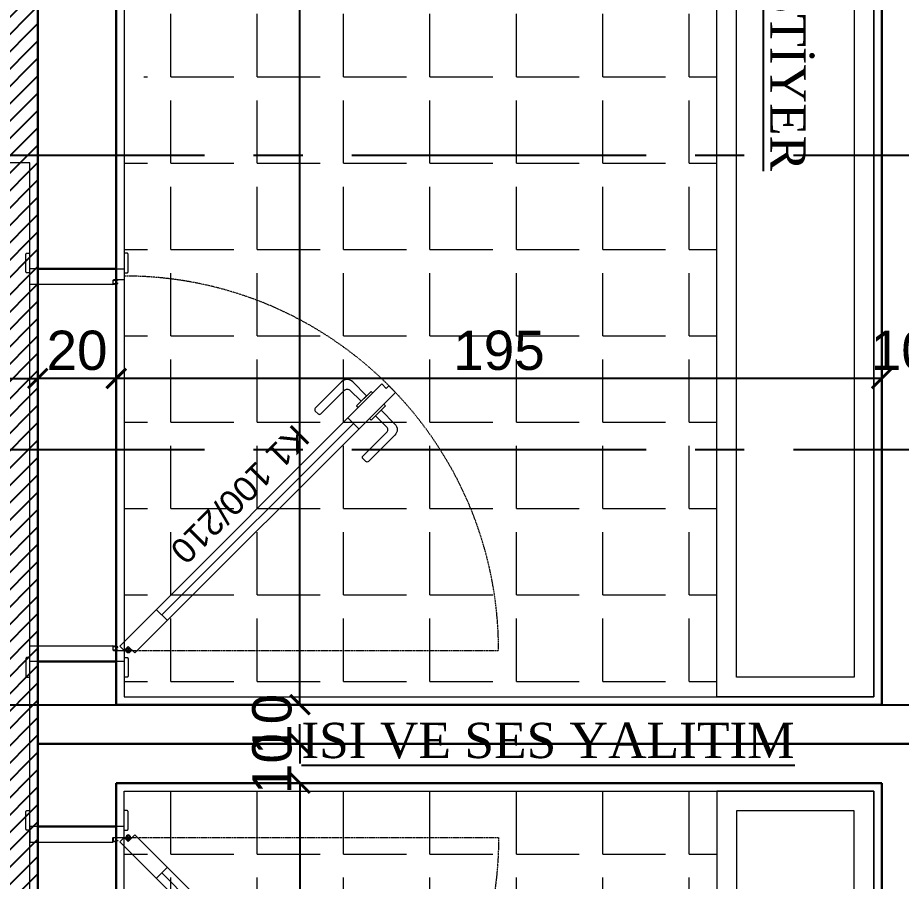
# Model space of a CAD drawing. Header units: millimetres. Extents: x 2778 to 13672, y 1832 to 5175.
# Drawn here: x 11921.1 to 12146.2, y 3620.2 to 3840.2 of the extents above; entities that cross this region are included whole.
import ezdxf

# ---------------------------------------------------------------- set-up
doc = ezdxf.new("R2010")
doc.units = ezdxf.units.MM
for name, pattern in [('CENTER2', [112.5, 75, -12.5, 12.5, -12.5]), ('DASHDOT2', [12.7, 6.35, -3.175, 0, -3.175]), ('DOTX2', [0.5, 0, -0.5])]:
    doc.linetypes.add(name, pattern=pattern)
for name, color, linetype in [('0-HSL-HTC', 7, 'Continuous'), ('7-DCR-FRN', 8, 'Continuous'), ('İÇÖLÇÜ', 7, 'Continuous'), ('Yazi', 7, 'Continuous')]:
    doc.layers.add(name, color=color, linetype=linetype)
for name, color, linetype, lineweight in [('aks', 251, 'DASHDOT2', 35), ('duvar', 232, 'Continuous', 30), ('ince', 37, 'Continuous', 0), ('iz', 1, 'DOTX2', 20), ('kapı', 3, 'Continuous', 18), ('Kiris', 7, 'Continuous', 30), ('sıva iç', 21, 'Continuous', 0), ('yazı', 11, 'Continuous', 20), ('z - tarama', 251, 'Continuous', 18), ('ÖLÇÜ İÇ', 7, 'Continuous', 9)]:
    doc.layers.add(name, color=color, linetype=linetype, lineweight=lineweight)
doc.styles.get("Standard").update_dxf_attribs({"font": 'arial.ttf'})
doc.styles.add('Times roman', font='times.ttf')
doc.dimstyles.new('zulay iç ölçü', dxfattribs={"dimtxt": 10, "dimasz": 5, "dimexe": 0.18, "dimexo": 0, "dimgap": 2, "dimtad": 3, "dimdec": 0, "dimzin": 0, "dimdsep": 46, "dimtxsty": 'Standard', "dimblk": 'ARCHTICK', "dimcen": 0.09, "dimse1": 1, "dimse2": 1, "dimadec": 0, "dimazin": 0, "dimtfac": 1, "dimtdec": 0, "dimtix": 1, "dimtofl": 0, "dimtmove": 0, "dimatfit": 3, "dimldrblk": 'ARCHTICK', "dimfxl": 1, "dimtolj": 1, "dimtzin": 0, "dimarcsym": 0})
pattern_1 = [(0, (-1051519.92, 409725.164), (0, 22), [16, -6]), (90, (-1051519.92, 409725.164), (-22, 1e-15), [16, -6])]

# ---------------------------------------------------------------- blocks, each defined once
blk = doc.blocks.new('sadsfsfsf')
at = {"layer": 'ince'}
for p, q in [((0.7, 0), (-0.7, 0)), ((0, 0.7), (0, -0.7))]:
    blk.add_line(p, q, dxfattribs=at)
for radius in [0.6, 0.45]:
    blk.add_circle((0, 0), radius, dxfattribs=at)
blk = doc.blocks.new('4545')
at = {"layer": 'duvar'}
for p, q in [((1011935.67, -373952.46), (1011935.67, -373932.46)), ((1012035.67, -373952.46), (1012035.67, -373932.46))]:
    blk.add_line(p, q, dxfattribs=at)
at = {"layer": 'ince'}
blk.add_line((1012023.82, -373920.85), (1011975.02, -373872.05), dxfattribs=at)
for points in [[(1011973.07, -373866.42), (1011971.65, -373865.01), (1011975.19, -373861.47, -0.414214), (1011978.02, -373861.47), (1011984.73, -373868.19, -0.414214), (1011984.73, -373868.9), (1011984.03, -373869.6, -0.414214), (1011983.32, -373869.6), (1011977.31, -373863.59, 0.414214), (1011975.89, -373863.59)], [(1011969.39, -373870.1), (1011967.98, -373868.68), (1011964.44, -373872.22, 0.414214), (1011964.44, -373875.05), (1011971.16, -373881.76, 0.414214), (1011971.86, -373881.76), (1011972.57, -373881.06, 0.414214), (1011972.57, -373880.35), (1011966.56, -373874.34, -0.414214), (1011966.56, -373872.93)], [(1011938.72, -373933.36), (1011939.67, -373933.36), (1011939.37, -373932.06), (1011939.24, -373932.06, -0.112206), (1011939.29, -373932.16), (1011939.47, -373932.97, -0.482314), (1011939.23, -373933.27), (1011938.81, -373933.27, -0.414214), (1011938.56, -373933.02), (1011938.56, -373932.22, -0.170049), (1011938.61, -373932.06), (1011938.47, -373932.06), (1011938.47, -373933.11, 0.414214)], [(1012031.67, -373933.36), (1012032.62, -373933.36, 0.414214), (1012032.87, -373933.11), (1012032.87, -373932.06), (1012032.72, -373932.06, -0.170049), (1012032.77, -373932.22), (1012032.77, -373933.02, -0.414214), (1012032.52, -373933.27), (1012032.1, -373933.27, -0.482314), (1012031.86, -373932.97), (1012032.05, -373932.16, -0.112206), (1012032.09, -373932.06), (1012031.97, -373932.06)]]:
    blk.add_lwpolyline(points, format="xyb", close=True, dxfattribs=at)
for points in [[(1011970.11, -373864.31), (1011970.53, -373863.89), (1011974.19, -373867.54), (1011973.76, -373867.97)], [(1011967.28, -373867.14), (1011966.85, -373867.56), (1011970.51, -373871.22), (1011970.93, -373870.79)]]:
    blk.add_lwpolyline(points, dxfattribs=at)
for points in [[(1011936.67, -373930.46), (1011936.67, -373929.71, 0.414214), (1011936.42, -373929.46), (1011931.92, -373929.46, 0.414214), (1011931.67, -373929.71), (1011931.67, -373930.46)], [(1012034.67, -373930.46), (1012034.67, -373929.71, -0.414214), (1012034.92, -373929.46), (1012039.42, -373929.46, -0.414214), (1012039.67, -373929.71), (1012039.67, -373930.46)], [(1011936.67, -373954.46), (1011936.67, -373955.21, -0.414214), (1011936.42, -373955.46), (1011931.92, -373955.46, -0.414214), (1011931.67, -373955.21), (1011931.67, -373954.46)], [(1012034.67, -373954.46), (1012034.67, -373955.21, 0.414214), (1012034.92, -373955.46), (1012039.42, -373955.46, 0.414214), (1012039.67, -373955.21), (1012039.67, -373954.46)]]:
    blk.add_lwpolyline(points, format="xyb", dxfattribs=at)
at = {"layer": 'iz', "ltscale": 0.1}
for p, q in [((1012032.87, -373930.46), (1012032.87, -373835.06)), ((1012035.67, -373932.46), (1011935.67, -373932.46)), ((1012035.67, -373952.46), (1011935.67, -373952.46))]:
    blk.add_line(p, q, dxfattribs=at)
blk.add_arc((1012032.87, -373930.46), 95.4, 90, 180, dxfattribs=at)
at = {"layer": 'kapı'}
for p, q in [((1011973.6, -373873.46), (1011976.43, -373870.63)), ((1012022.41, -373922.27), (1012025.24, -373919.44))]:
    blk.add_line(p, q, dxfattribs=at)
blk.add_lwpolyline([(1012032.87, -373930.46), (1012031.81, -373929.4), (1012033.5, -373927.71), (1011967.11, -373861.31), (1011965.41, -373863), (1011966.12, -373863.71), (1011964.98, -373864.84), (1012031.73, -373931.59), (1012032.87, -373930.46)], dxfattribs=at)
for points in [[(1011935.67, -373930.46), (1011938.47, -373930.46), (1011938.47, -373933.11, 0.414214), (1011938.72, -373933.36), (1011939.67, -373933.36), (1011939.67, -373954.46), (1011935.67, -373954.46)], [(1012035.67, -373954.46), (1012031.67, -373954.46), (1012031.67, -373933.36), (1012032.62, -373933.36, 0.414214), (1012032.87, -373933.11), (1012032.87, -373930.46), (1012035.67, -373930.46), (1012035.67, -373930.46)]]:
    blk.add_lwpolyline(points, format="xyb", dxfattribs=at)
at = {"layer": 'sıva iç'}
for p, q in [((1011935.67, -373932.46), (1011935.67, -373930.46)), ((1012035.67, -373930.46), (1012035.67, -373932.46)), ((1011935.67, -373952.46), (1011935.67, -373954.46)), ((1012035.67, -373952.46), (1012035.67, -373954.46))]:
    blk.add_line(p, q, dxfattribs=at)
at = {"layer": 'ince', "rotation": 180}
blk.add_blockref('sadsfsfsf', (1012032.87, -373929.4), dxfattribs=at)
at = {"layer": 'yazı'}
blk.add_text('K1 100/210', height=6.328, rotation=315, dxfattribs=at).set_placement((1011974.88, -373887.22))
blk = doc.blocks.new('*U318')
at = {"layer": '7-DCR-FRN', "lineweight": 9}
for points in [[(350, 40), (350, 0), (0, 0), (0, 40)], [(350, 40), (350, 0), (0, 0), (0, 40)], [(345, 35), (345, 5), (5, 5), (5, 35)]]:
    blk.add_lwpolyline(points, close=True, dxfattribs=at)
blk = doc.blocks.new('_ArchTick')
at = {"color": 0, "linetype": 'ByBlock', "const_width": 0.15}
blk.add_lwpolyline([(-0.5, -0.5), (0.5, 0.5)], dxfattribs=at)
blk = doc.blocks.new('*D3027')
at = {"layer": 'Defpoints', "color": 0, "transparency": 16777216}
for p in [(11991.29, 3655.23), (11991.29, 3645.23), (11992.97, 3645.23)]:
    blk.add_point(p, dxfattribs=at)
at = {"layer": 'ÖLÇÜ İÇ', "color": 0, "lineweight": -2, "transparency": 16777216}
for p, q in [((11992.97, 3655.23), (11992.97, 3660.23)), ((11992.97, 3645.23), (11992.97, 3640.23))]:
    blk.add_line(p, q, dxfattribs=at)
at = {"layer": 'ÖLÇÜ İÇ', "color": 0, "lineweight": -2, "transparency": 16777216, "xscale": 5, "yscale": 5, "zscale": 5}
for p, rotation in [((11992.97, 3655.23), 270), ((11992.97, 3645.23), 90)]:
    blk.add_blockref('_ArchTick', p, dxfattribs=dict(at, rotation=rotation))
at = {"layer": 'ÖLÇÜ İÇ', "color": 0, "transparency": 16777216, "insert": (11985.87, 3650.23), "char_height": 10, "attachment_point": 5, "rotation": 90}
blk.add_mtext('\\A1;10', dxfattribs=at)
blk = doc.blocks.new('*D3028')
at = {"layer": 'Defpoints', "color": 0, "transparency": 16777216}
for p in [(11991.29, 3645.23), (11992.97, 3165.23), (11992.97, 3165.23)]:
    blk.add_point(p, dxfattribs=at)
at = {"layer": 'ÖLÇÜ İÇ', "color": 0, "lineweight": -2, "transparency": 16777216}
blk.add_line((11992.97, 3645.23), (11992.97, 3165.23), dxfattribs=at)
at = {"layer": 'ÖLÇÜ İÇ', "color": 0, "lineweight": -2, "transparency": 16777216, "xscale": 5, "yscale": 5, "zscale": 5}
for p, rotation in [((11992.97, 3645.23), 90), ((11992.97, 3165.23), 270)]:
    blk.add_blockref('_ArchTick', p, dxfattribs=dict(at, rotation=rotation))
at = {"layer": 'ÖLÇÜ İÇ', "color": 0, "transparency": 16777216, "insert": (11985.87, 3405.23), "char_height": 10, "attachment_point": 5, "rotation": 90}
blk.add_mtext('\\A1;480', dxfattribs=at)
blk = doc.blocks.new('*D3286')
at = {"layer": 'Defpoints', "color": 0, "transparency": 16777216}
for p in [(11991.29, 3665.23), (11992.97, 3665.23), (11991.29, 3655.23)]:
    blk.add_point(p, dxfattribs=at)
at = {"layer": 'ÖLÇÜ İÇ', "color": 0, "lineweight": -2, "transparency": 16777216}
for p, q in [((11992.97, 3665.23), (11992.97, 3670.23)), ((11992.97, 3655.23), (11992.97, 3650.23))]:
    blk.add_line(p, q, dxfattribs=at)
at = {"layer": 'ÖLÇÜ İÇ', "color": 0, "lineweight": -2, "transparency": 16777216, "xscale": 5, "yscale": 5, "zscale": 5}
for p, rotation in [((11992.97, 3665.23), 270), ((11992.97, 3655.23), 90)]:
    blk.add_blockref('_ArchTick', p, dxfattribs=dict(at, rotation=rotation))
at = {"layer": 'ÖLÇÜ İÇ', "color": 0, "transparency": 16777216, "insert": (11985.87, 3660.23), "char_height": 10, "attachment_point": 5, "rotation": 90}
blk.add_mtext('\\A1;10', dxfattribs=at)
blk = doc.blocks.new('*D3287')
at = {"layer": 'Defpoints', "color": 0, "transparency": 16777216}
for p in [(11992.97, 4145.23), (11992.97, 4145.23), (11991.29, 3665.23)]:
    blk.add_point(p, dxfattribs=at)
at = {"layer": 'ÖLÇÜ İÇ', "color": 0, "lineweight": -2, "transparency": 16777216}
blk.add_line((11992.97, 3665.23), (11992.97, 4145.23), dxfattribs=at)
at = {"layer": 'ÖLÇÜ İÇ', "color": 0, "lineweight": -2, "transparency": 16777216, "xscale": 5, "yscale": 5, "zscale": 5}
for p, rotation in [((11992.97, 4145.23), 90), ((11992.97, 3665.23), 270)]:
    blk.add_blockref('_ArchTick', p, dxfattribs=dict(at, rotation=rotation))
at = {"layer": 'ÖLÇÜ İÇ', "color": 0, "transparency": 16777216, "insert": (11985.87, 3905.23), "char_height": 10, "attachment_point": 5, "rotation": 90}
blk.add_mtext('\\A1;480', dxfattribs=at)
blk = doc.blocks.new('*D3208')
at = {"layer": 'Defpoints', "color": 0, "transparency": 16777216}
for p in [(12141.17, 3748.33), (12141.17, 3748.33), (12151.17, 3748.33)]:
    blk.add_point(p, dxfattribs=at)
at = {"layer": 'ÖLÇÜ İÇ', "color": 0, "lineweight": -2, "transparency": 16777216}
for p, q in [((12141.17, 3748.33), (12136.17, 3748.33)), ((12151.17, 3748.33), (12156.17, 3748.33))]:
    blk.add_line(p, q, dxfattribs=at)
at = {"layer": 'ÖLÇÜ İÇ', "color": 0, "lineweight": -2, "transparency": 16777216, "xscale": 5, "yscale": 5, "zscale": 5}
blk.add_blockref('_ArchTick', (12141.17, 3748.33), dxfattribs=at)
at = {"layer": 'ÖLÇÜ İÇ', "color": 0, "lineweight": -2, "transparency": 16777216, "xscale": 5, "yscale": 5, "zscale": 5, "rotation": 180}
blk.add_blockref('_ArchTick', (12151.17, 3748.33), dxfattribs=at)
at = {"layer": 'ÖLÇÜ İÇ', "color": 0, "transparency": 16777216, "insert": (12146.17, 3755.44), "char_height": 10, "attachment_point": 5}
blk.add_mtext('\\A1;10', dxfattribs=at)
blk = doc.blocks.new('*D3209')
at = {"layer": 'Defpoints', "color": 0, "transparency": 16777216}
for p in [(11946.17, 3748.33), (11946.17, 3748.33), (12141.17, 3748.33)]:
    blk.add_point(p, dxfattribs=at)
at = {"layer": 'ÖLÇÜ İÇ', "color": 0, "lineweight": -2, "transparency": 16777216}
blk.add_line((12141.17, 3748.33), (11946.17, 3748.33), dxfattribs=at)
at = {"layer": 'ÖLÇÜ İÇ', "color": 0, "lineweight": -2, "transparency": 16777216, "xscale": 5, "yscale": 5, "zscale": 5, "rotation": 180}
blk.add_blockref('_ArchTick', (11946.17, 3748.33), dxfattribs=at)
at = {"layer": 'ÖLÇÜ İÇ', "color": 0, "lineweight": -2, "transparency": 16777216, "xscale": 5, "yscale": 5, "zscale": 5}
blk.add_blockref('_ArchTick', (12141.17, 3748.33), dxfattribs=at)
at = {"layer": 'ÖLÇÜ İÇ', "color": 0, "transparency": 16777216, "insert": (12043.67, 3755.44), "char_height": 10, "attachment_point": 5}
blk.add_mtext('\\A1;195', dxfattribs=at)
blk = doc.blocks.new('*D3210')
at = {"layer": 'Defpoints', "color": 0, "transparency": 16777216}
for p in [(11926.17, 3748.33), (11926.17, 3748.33), (11946.17, 3748.33)]:
    blk.add_point(p, dxfattribs=at)
at = {"layer": 'ÖLÇÜ İÇ', "color": 0, "lineweight": -2, "transparency": 16777216}
blk.add_line((11946.17, 3748.33), (11926.17, 3748.33), dxfattribs=at)
at = {"layer": 'ÖLÇÜ İÇ', "color": 0, "lineweight": -2, "transparency": 16777216, "xscale": 5, "yscale": 5, "zscale": 5, "rotation": 180}
blk.add_blockref('_ArchTick', (11926.17, 3748.33), dxfattribs=at)
at = {"layer": 'ÖLÇÜ İÇ', "color": 0, "lineweight": -2, "transparency": 16777216, "xscale": 5, "yscale": 5, "zscale": 5}
blk.add_blockref('_ArchTick', (11946.17, 3748.33), dxfattribs=at)
at = {"layer": 'ÖLÇÜ İÇ', "color": 0, "transparency": 16777216, "insert": (11936.17, 3755.44), "char_height": 10, "attachment_point": 5}
blk.add_mtext('\\A1;20', dxfattribs=at)

msp = doc.modelspace()

# ---------------------------------------------------------------- hatches: boundary and pattern name
at = {"layer": '0-HSL-HTC'}
h = msp.add_hatch(dxfattribs=at)
h.set_pattern_fill('ANSI31', color=2, scale=25)
h.set_pattern_definition([(45, (-1051519.919, 409725.164), (-2.209708691, 2.209708691), [])])
h.paths.add_polyline_path([(11916.17, 4690.23), (11926.17, 4690.23), (11926.17, 2620.23), (11916.17, 2620.23)])
at = {"layer": 'z - tarama', "true_color": 0xffffff}
h = msp.add_hatch(dxfattribs=at)
h.set_pattern_fill('ANGLE', scale=80, style=0)
h.set_pattern_definition(pattern_1)
h.paths.add_polyline_path([(12861.17, 4105.23), (12969.17, 4105.23), (12969.17, 4113.87), (12968.17, 4113.87), (12968.17, 4118.87), (12969.17, 4118.87), (12969.17, 4233.23), (12946.83, 4233.23), (12946.83, 4232.23), (12941.83, 4232.23), (12941.83, 4233.23), (12938.83, 4233.23), (12861.17, 4233.23)])
h.paths.add_polyline_path([(12861.17, 4060.23), (12969.17, 4060.23), (12969.17, 4105.23), (12861.17, 4105.23)])
h.paths.add_polyline_path([(12861.17, 4017.23), (12864.23, 4017.23), (12864.23, 4018.23), (12869.23, 4018.23), (12869.23, 4017.23), (12872.23, 4017.23), (12957.23, 4017.23), (12957.23, 4018.23), (12962.23, 4018.23), (12962.23, 4017.23), (12969.17, 4017.23), (12969.17, 4020.87), (12968.17, 4020.87), (12968.17, 4025.87), (12969.17, 4025.87), (12969.17, 4028.87), (12969.17, 4060.23), (12861.17, 4060.23)])
h.paths.add_polyline_path([(12536.17, 4017.23), (12573.75, 4017.23), (12573.75, 4018.23), (12578.75, 4018.23), (12578.75, 4017.23), (12581.75, 4017.23), (12666.75, 4017.23), (12666.75, 4018.23), (12671.75, 4018.23), (12671.75, 4017.23), (12861.17, 4017.23), (12861.17, 4060.23), (12536.17, 4060.23)])
h.paths.add_polyline_path([(12536.17, 4060.23), (12861.17, 4060.23), (12861.17, 4105.23), (12536.17, 4105.23)])
h.paths.add_polyline_path([(12536.17, 4105.23), (12861.17, 4105.23), (12861.17, 4235.23), (12846.17, 4235.23), (12846.17, 4145.23), (12536.17, 4145.23)])
h.paths.add_polyline_path([(12849.08, 4232.23), (12853.83, 4232.23), (12853.83, 4232.48, -0.414214), (12853.58, 4232.23), (12848.83, 4232.23), (12848.83, 4232.48, 0.414214)], flags=16)
h.paths.add_polyline_path([(12431.17, 4105.23), (12536.17, 4105.23), (12536.17, 4143.23), (12499.28, 4143.23), (12499.28, 4142.23), (12494.28, 4142.23), (12494.28, 4143.23), (12491.28, 4143.23), (12431.17, 4143.23)])
h.paths.add_polyline_path([(12431.17, 4060.23), (12536.17, 4060.23), (12536.17, 4105.23), (12431.17, 4105.23)])
h.paths.add_polyline_path([(12431.17, 4017.23), (12536.17, 4017.23), (12536.17, 4060.23), (12431.17, 4060.23)])
h.paths.add_polyline_path([(12386.17, 4017.23), (12431.17, 4017.23), (12431.17, 4060.23), (12386.17, 4060.23)])
h.paths.add_polyline_path([(12386.17, 4060.23), (12431.17, 4060.23), (12431.17, 4105.23), (12386.17, 4105.23)])
h.paths.add_polyline_path([(12386.17, 4105.23), (12431.17, 4105.23), (12431.17, 4143.23), (12406.28, 4143.23), (12406.28, 4142.23), (12401.28, 4142.23), (12401.28, 4143.23), (12386.17, 4143.23)])
h.paths.add_polyline_path([(11948.17, 4105.23), (12386.17, 4105.23), (12386.17, 4143.23), (12360.63, 4143.23), (12360.63, 4142.23), (12355.63, 4142.23), (12355.63, 4143.23), (12352.63, 4143.23), (12267.63, 4143.23), (12267.63, 4142.23), (12262.63, 4142.23), (12262.63, 4143.23), (11948.17, 4143.23)])
h.paths.add_polyline_path([(12097.03, 4060.23), (12386.17, 4060.23), (12386.17, 4105.23), (11948.17, 4105.23), (11948.17, 4062.23), (11953.17, 4062.23), (11953.17, 4060.23), (11987.27, 4060.23), (11987.27, 4099.49), (12097.03, 4099.49)])
h.paths.add_polyline_path([(12097.03, 4033.82), (11987.27, 4033.82), (11987.27, 4060.23), (11953.17, 4060.23), (11953.17, 4015.23), (12099.17, 4015.23), (12099.17, 4017.23), (12139.17, 4017.23), (12167.19, 4017.23), (12167.19, 4018.23), (12172.19, 4018.23), (12172.19, 4017.23), (12175.19, 4017.23), (12260.19, 4017.23), (12260.19, 4018.23), (12265.19, 4018.23), (12265.19, 4017.23), (12282.1, 4017.23), (12282.1, 4018.23), (12287.1, 4018.23), (12287.1, 4017.23), (12290.1, 4017.23), (12375.1, 4017.23), (12375.1, 4018.23), (12380.1, 4018.23), (12380.1, 4017.23), (12386.17, 4017.23), (12386.17, 4060.23), (12097.03, 4060.23)])
h.paths.add_polyline_path([(11953.17, 3955.23), (12099.17, 3955.23), (12099.17, 4015.23), (11953.17, 4015.23)])
h.paths.add_polyline_path([(11953.17, 3865.23), (12099.17, 3865.23), (12099.17, 3955.23), (11953.17, 3955.23)])
h.paths.add_polyline_path([(11953.17, 3850.23), (12099.17, 3850.23), (12099.17, 3865.23), (11953.17, 3865.23)])
h.paths.add_polyline_path([(11953.17, 3805.23), (12099.17, 3805.23), (12099.17, 3850.23), (11953.17, 3850.23)])
h.paths.add_polyline_path([(11948.17, 3667.23), (12099.17, 3667.23), (12099.17, 3805.23), (11953.17, 3805.23), (11953.17, 3803.23), (11948.17, 3803.23)])
h = msp.add_hatch(dxfattribs=at)
h.set_pattern_fill('ANGLE', scale=80, style=0)
h.set_pattern_definition(pattern_1)
h.paths.add_polyline_path([(12861.17, 3205.23), (12969.17, 3205.23), (12969.17, 3196.6), (12968.17, 3196.6), (12968.17, 3191.6), (12969.17, 3191.6), (12969.17, 3077.23), (12946.83, 3077.23), (12946.83, 3078.23), (12941.83, 3078.23), (12941.83, 3077.23), (12938.83, 3077.23), (12861.17, 3077.23)])
h.paths.add_polyline_path([(12861.17, 3250.23), (12969.17, 3250.23), (12969.17, 3205.23), (12861.17, 3205.23)])
h.paths.add_polyline_path([(12861.17, 3293.23), (12864.23, 3293.23), (12864.23, 3292.23), (12869.23, 3292.23), (12869.23, 3293.23), (12872.23, 3293.23), (12957.23, 3293.23), (12957.23, 3292.23), (12962.23, 3292.23), (12962.23, 3293.23), (12969.17, 3293.23), (12969.17, 3289.6), (12968.17, 3289.6), (12968.17, 3284.6), (12969.17, 3284.6), (12969.17, 3281.6), (12969.17, 3250.23), (12861.17, 3250.23)])
h.paths.add_polyline_path([(12536.17, 3293.23), (12573.75, 3293.23), (12573.75, 3292.23), (12578.75, 3292.23), (12578.75, 3293.23), (12581.75, 3293.23), (12666.75, 3293.23), (12666.75, 3292.23), (12671.75, 3292.23), (12671.75, 3293.23), (12861.17, 3293.23), (12861.17, 3250.23), (12536.17, 3250.23)])
h.paths.add_polyline_path([(12536.17, 3250.23), (12861.17, 3250.23), (12861.17, 3205.23), (12536.17, 3205.23)])
h.paths.add_polyline_path([(12536.17, 3205.23), (12861.17, 3205.23), (12861.17, 3075.23), (12846.17, 3075.23), (12846.17, 3165.23), (12536.17, 3165.23)])
h.paths.add_polyline_path([(12849.08, 3078.23), (12853.83, 3078.23), (12853.83, 3077.98, 0.414214), (12853.58, 3078.23), (12848.83, 3078.23), (12848.83, 3077.98, -0.414214)], flags=16)
h.paths.add_polyline_path([(12431.17, 3205.23), (12536.17, 3205.23), (12536.17, 3167.23), (12499.28, 3167.23), (12499.28, 3168.23), (12494.28, 3168.23), (12494.28, 3167.23), (12491.28, 3167.23), (12431.17, 3167.23)])
h.paths.add_polyline_path([(12431.17, 3250.23), (12536.17, 3250.23), (12536.17, 3205.23), (12431.17, 3205.23)])
h.paths.add_polyline_path([(12431.17, 3293.23), (12536.17, 3293.23), (12536.17, 3250.23), (12431.17, 3250.23)])
h.paths.add_polyline_path([(12386.17, 3293.23), (12431.17, 3293.23), (12431.17, 3250.23), (12386.17, 3250.23)])
h.paths.add_polyline_path([(12386.17, 3250.23), (12431.17, 3250.23), (12431.17, 3205.23), (12386.17, 3205.23)])
h.paths.add_polyline_path([(12386.17, 3205.23), (12431.17, 3205.23), (12431.17, 3167.23), (12406.28, 3167.23), (12406.28, 3168.23), (12401.28, 3168.23), (12401.28, 3167.23), (12386.17, 3167.23)])
h.paths.add_polyline_path([(11948.17, 3205.23), (12386.17, 3205.23), (12386.17, 3167.23), (12360.63, 3167.23), (12360.63, 3168.23), (12355.63, 3168.23), (12355.63, 3167.23), (12352.63, 3167.23), (12267.63, 3167.23), (12267.63, 3168.23), (12262.63, 3168.23), (12262.63, 3167.23), (11948.17, 3167.23)])
h.paths.add_polyline_path([(12097.03, 3250.23), (12386.17, 3250.23), (12386.17, 3205.23), (11948.17, 3205.23), (11948.17, 3248.23), (11953.17, 3248.23), (11953.17, 3250.23), (11987.27, 3250.23), (11987.27, 3210.98), (12097.03, 3210.98)])
h.paths.add_polyline_path([(12097.03, 3276.65), (11987.27, 3276.65), (11987.27, 3250.23), (11953.17, 3250.23), (11953.17, 3295.23), (12099.17, 3295.23), (12099.17, 3293.23), (12139.17, 3293.23), (12167.19, 3293.23), (12167.19, 3292.23), (12172.19, 3292.23), (12172.19, 3293.23), (12175.19, 3293.23), (12260.19, 3293.23), (12260.19, 3292.23), (12265.19, 3292.23), (12265.19, 3293.23), (12282.1, 3293.23), (12282.1, 3292.23), (12287.1, 3292.23), (12287.1, 3293.23), (12290.1, 3293.23), (12375.1, 3293.23), (12375.1, 3292.23), (12380.1, 3292.23), (12380.1, 3293.23), (12386.17, 3293.23), (12386.17, 3250.23), (12097.03, 3250.23)])
h.paths.add_polyline_path([(11953.17, 3355.23), (12099.17, 3355.23), (12099.17, 3295.23), (11953.17, 3295.23)])
h.paths.add_polyline_path([(11953.17, 3445.23), (12099.17, 3445.23), (12099.17, 3355.23), (11953.17, 3355.23)])
h.paths.add_polyline_path([(11953.17, 3460.23), (12099.17, 3460.23), (12099.17, 3445.23), (11953.17, 3445.23)])
h.paths.add_polyline_path([(11953.17, 3505.23), (12099.17, 3505.23), (12099.17, 3460.23), (11953.17, 3460.23)])
h.paths.add_polyline_path([(11948.17, 3643.23), (12099.17, 3643.23), (12099.17, 3505.23), (11953.17, 3505.23), (11953.17, 3507.23), (11948.17, 3507.23)])

# ---------------------------------------------------------------- linework, layer by layer
at = {"layer": 'aks', "color": 251, "linetype": 'CENTER2', "lineweight": -3}
for points in [[(11926.17, 2140.23), (11926.17, 5100.23)], [(8406.17, 3805.23), (13636.17, 3805.23)], [(8406.17, 3730.23), (13636.17, 3730.23)], [(8406.17, 3665.23), (13636.17, 3665.23)]]:
    msp.add_lwpolyline(points, dxfattribs=at)
at = {"layer": 'duvar', "lineweight": 30}
for p, q in [((12141.17, 3665.23), (12141.17, 4015.23)), ((11926.17, 3865.23), (11926.17, 3655.23)), ((11946.17, 3865.23), (11946.17, 3665.23)), ((12141.17, 3665.23), (11946.17, 3665.23)), ((11926.17, 3445.23), (11926.17, 3655.23)), ((11946.17, 3445.23), (11946.17, 3645.23)), ((12141.17, 3645.23), (11946.17, 3645.23)), ((12141.17, 3645.23), (12141.17, 3295.23))]:
    msp.add_line(p, q, dxfattribs=at)
at = {"layer": 'İÇÖLÇÜ'}
msp.add_line((10116.17, 3748.33), (11926.17, 3748.33), dxfattribs=at)
at = {"layer": 'Kiris'}
msp.add_lwpolyline([(12151.17, 3655.23), (11926.17, 3655.23)], dxfattribs=at)
msp.add_lwpolyline([(12151.17, 3655.23), (11926.17, 3655.23)], dxfattribs=at)
at = {"layer": 'sıva iç'}
for p, q in [((11924.17, 3803.23), (10118.17, 3803.23)), ((11924.17, 3507.23), (11924.17, 3803.23))]:
    msp.add_line(p, q, dxfattribs=at)
for points in [[(12969.17, 4233.23), (12848.17, 4233.23), (12848.17, 4143.23), (11948.17, 4143.23), (11948.17, 4017.23), (11953.17, 4017.23), (11953.17, 3863.23), (11948.17, 3863.23), (11948.17, 3667.23), (12139.17, 3667.23), (12139.17, 4017.23), (12969.17, 4017.23)], [(12969.17, 3077.23), (12848.17, 3077.23), (12848.17, 3167.23), (11948.17, 3167.23), (11948.17, 3293.23), (11953.17, 3293.23), (11953.17, 3447.23), (11948.17, 3447.23), (11948.17, 3643.23), (12139.17, 3643.23), (12139.17, 3293.23), (12969.17, 3293.23)]]:
    msp.add_lwpolyline(points, close=True, dxfattribs=at)
at = {"layer": 'ÖLÇÜ İÇ', "color": 3, "lineweight": 30}
msp.add_lwpolyline([(11916.17, 4690.23), (11926.17, 4690.23), (11926.17, 2620.23), (11916.17, 2620.23)], close=True, dxfattribs=at)

# ---------------------------------------------------------------- block references
at = {"rotation": 90}
msp.add_blockref('*U318', (12139.17, 3667.23), dxfattribs=at)
at = {"xscale": -1, "rotation": 90}
msp.add_blockref('*U318', (12139.17, 3643.23), dxfattribs=at)
at = {"layer": 'İÇÖLÇÜ', "xscale": 5, "yscale": 5, "zscale": 5}
msp.add_blockref('_ArchTick', (11926.17, 3748.33), dxfattribs=at)
at = {"layer": 'ÖLÇÜ İÇ', "rotation": 270}
msp.add_blockref('4545', (385878.63, 1015711.9), dxfattribs=at)
at = {"layer": 'ÖLÇÜ İÇ', "xscale": -1, "rotation": 270}
msp.add_blockref('4545', (385878.63, -1008401.43), dxfattribs=at)

# ---------------------------------------------------------------- texts
at = {"layer": 'Yazi', "style": 'Times roman'}
msp.add_text('%%UVESTİYER', height=8.9957, rotation=270, dxfattribs=at).set_placement((12112.81, 3866.8))
at = {"layer": 'Yazi', "color": 2, "style": 'Times roman'}
msp.add_text('%%UISI VE SES YALITIM', height=8.9957, dxfattribs=at).set_placement((11993.33, 3651.63))

# ---------------------------------------------------------------- dimensions: what is measured, and where the dimension line sits
at = {"layer": 'ÖLÇÜ İÇ'}
for base, p1, p2, angle, picture, middle in [((11992.97, 4145.23), (11991.29, 3665.23), (11992.97, 4145.23), 270, '*D3287', (11985.87, 3905.23)), ((11926.17, 3748.33), (11946.17, 3748.33), (11926.17, 3748.33), 180, '*D3210', (11936.17, 3755.44)), ((11946.17, 3748.33), (12141.17, 3748.33), (11946.17, 3748.33), 180, '*D3209', (12043.67, 3755.44)), ((12141.17, 3748.33), (12151.17, 3748.33), (12141.17, 3748.33), 180, '*D3208', (12146.17, 3755.44)), ((11992.97, 3165.23), (11991.29, 3645.23), (11992.97, 3165.23), 90, '*D3028', (11985.87, 3405.23))]:
    dim = msp.add_linear_dim(base=base, p1=p1, p2=p2, angle=angle, dimstyle='zulay iç ölçü', override={"dimtmove": 1}, dxfattribs=at)
    dim.commit()
    dim.dimension.update_dxf_attribs({"geometry": picture, "text_midpoint": middle})
for base, p2, angle, picture, middle in [((11992.97, 3665.23), (11991.29, 3665.23), 270, '*D3286', (11985.87, 3660.23)), ((11992.97, 3645.23), (11991.29, 3645.23), 90, '*D3027', (11985.87, 3650.23))]:
    dim = msp.add_linear_dim(base=base, p1=(11991.29, 3655.23), p2=p2, angle=angle, dimstyle='zulay iç ölçü', dxfattribs=at)
    dim.commit()
    dim.dimension.update_dxf_attribs({"geometry": picture, "text_midpoint": middle})

doc.saveas('drawing.dxf')
